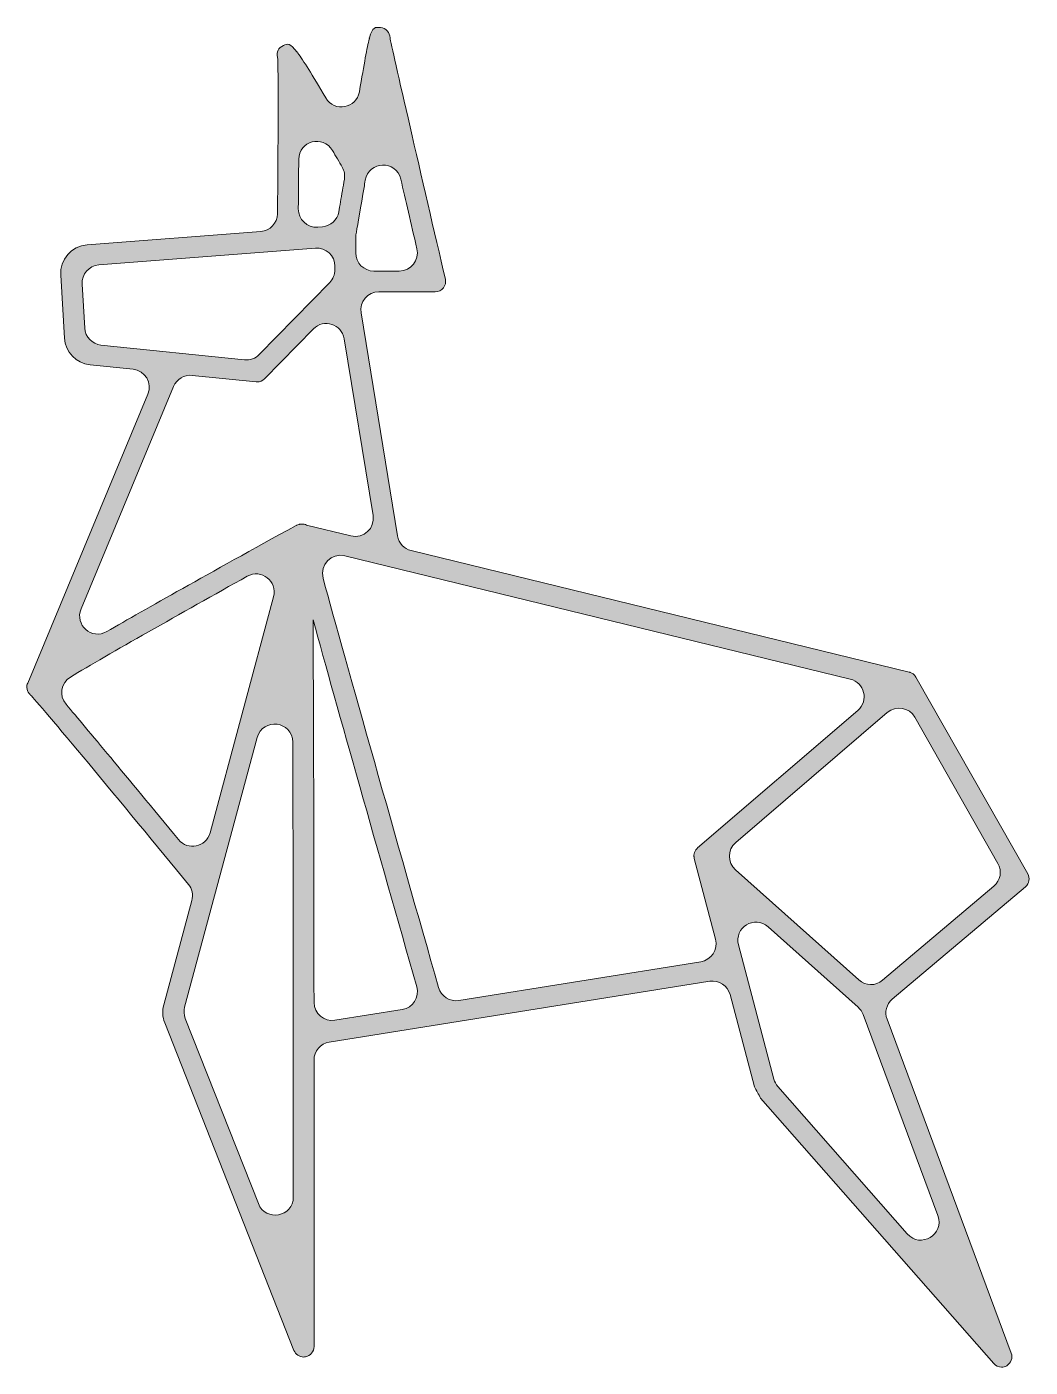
# Model space of a CAD drawing. Header units: inches. Extents: x 20.7 to 89.2, y 23.2 to 114.6.
import ezdxf

# ---------------------------------------------------------------- set-up
doc = ezdxf.new("R2010")
doc.units = ezdxf.units.IN
doc.header["$MEASUREMENT"] = 0
doc.layers.add('Layer 1', color=7, linetype='Continuous')

msp = doc.modelspace()

# ---------------------------------------------------------------- hatches: boundary and pattern name
at = {"layer": 'Layer 1', "true_color": 0xffffff}
h = msp.add_hatch(color=7, dxfattribs=at)
h.dxf.hatch_style = 2
edge = h.paths.add_edge_path()
edge.add_spline(control_points=[(89.014, 56.824), (89.014, 56.824), (81.375, 70.238), (81.375, 70.238), (81.368, 70.251), (81.361, 70.262), (81.354, 70.275), (81.267, 70.411), (81.14, 70.507), (80.998, 70.559), (80.975, 70.568), (80.95, 70.575), (80.926, 70.58), (80.926, 70.58), (46.936, 78.862), (46.936, 78.862), (46.454, 78.98), (46.09, 79.374), (46.009, 79.863), (46.009, 79.863), (43.516, 95.081), (43.516, 95.081), (43.393, 95.834), (43.973, 96.517), (44.735, 96.517), (44.735, 96.517), (48.583, 96.517), (48.583, 96.517), (48.799, 96.517), (49.004, 96.617), (49.138, 96.786), (49.272, 96.956), (49.322, 97.178), (49.273, 97.388), (47.798, 103.694), (45.576, 113.295), (45.499, 113.835), (45.499, 114.203), (45.216, 114.519), (44.849, 114.55), (44.474, 114.582), (44.305, 114.596), (44.099, 113.835), (44.099, 113.835), (44.083, 113.835), (44.083, 113.835), (44.083, 113.825), (44.084, 113.81), (44.087, 113.788), (43.926, 113.177), (43.739, 112.093), (43.409, 110.187), (43.407, 110.177), (43.405, 110.166), (43.403, 110.156), (43.208, 109.022), (41.703, 108.752), (41.118, 109.742), (40.162, 111.36), (39.587, 112.291), (39.205, 112.808), (39.198, 112.847), (39.192, 112.867), (39.186, 112.882), (39.186, 112.882), (39.156, 112.872), (39.156, 112.872), (38.664, 113.518), (38.504, 113.446), (38.22, 113.317), (37.888, 113.168), (37.704, 112.866), (37.819, 112.521), (37.89, 111.987), (37.859, 106.198), (37.816, 101.847), (37.81, 101.206), (37.315, 100.679), (36.676, 100.63), (36.676, 100.63), (24.818, 99.714), (24.818, 99.714), (23.761, 99.632), (22.964, 98.718), (23.027, 97.659), (23.027, 97.659), (23.284, 93.358), (23.284, 93.358), (23.341, 92.407), (24.078, 91.637), (25.026, 91.539), (25.026, 91.539), (27.958, 91.237), (27.958, 91.237), (28.782, 91.152), (29.29, 90.298), (28.972, 89.533), (28.972, 89.533), (20.772, 69.826), (20.772, 69.826), (20.718, 69.733), (20.713, 69.664), (20.71, 69.593), (20.71, 69.577), (20.716, 69.566), (20.716, 69.55), (20.716, 69.542), (20.719, 69.534), (20.719, 69.527), (20.722, 69.366), (20.775, 69.232), (20.874, 69.121), (20.897, 69.091), (20.918, 69.061), (20.946, 69.035), (20.956, 69.027), (20.957, 69.015), (20.968, 69.009), (21.462, 68.546), (27.455, 61.305), (31.738, 56.096), (31.991, 55.788), (32.075, 55.382), (31.971, 54.996), (31.971, 54.996), (30.052, 47.87), (30.052, 47.87), (29.943, 47.466), (29.967, 47.039), (30.121, 46.65), (30.121, 46.65), (38.943, 24.302), (38.943, 24.302), (39.051, 24.028), (39.316, 23.853), (39.602, 23.853), (39.646, 23.853), (39.69, 23.857), (39.735, 23.866), (40.069, 23.929), (40.311, 24.221), (40.311, 24.561), (40.311, 24.561), (40.317, 33.45), (40.311, 44.106), (40.311, 44.714), (40.752, 45.235), (41.352, 45.331), (41.352, 45.331), (67.314, 49.482), (67.314, 49.482), (67.941, 49.582), (68.542, 49.191), (68.704, 48.577), (68.704, 48.577), (70.363, 42.294), (70.363, 42.294), (70.505, 42.028), (70.641, 41.773), (70.783, 41.507), (70.783, 41.507), (86.693, 23.399), (86.693, 23.399), (86.832, 23.241), (87.027, 23.158), (87.225, 23.158), (87.35, 23.158), (87.475, 23.191), (87.588, 23.259), (87.882, 23.435), (88.008, 23.794), (87.889, 24.114), (87.889, 24.114), (79.413, 46.889), (79.413, 46.889), (79.231, 47.377), (79.375, 47.927), (79.773, 48.264), (79.773, 48.264), (88.855, 55.936), (88.855, 55.936), (89.116, 56.152), (89.183, 56.527), (89.014, 56.824)], knot_values=[0, 0, 0, 0, 1, 1, 1, 2, 2, 2, 3, 3, 3, 4, 4, 4, 5, 5, 5, 6, 6, 6, 7, 7, 7, 8, 8, 8, 9, 9, 9, 10, 10, 10, 11, 11, 11, 12, 12, 12, 13, 13, 13, 14, 14, 14, 15, 15, 15, 16, 16, 16, 17, 17, 17, 18, 18, 18, 19, 19, 19, 20, 20, 20, 21, 21, 21, 22, 22, 22, 23, 23, 23, 24, 24, 24, 25, 25, 25, 26, 26, 26, 27, 27, 27, 28, 28, 28, 29, 29, 29, 30, 30, 30, 31, 31, 31, 32, 32, 32, 33, 33, 33, 34, 34, 34, 35, 35, 35, 36, 36, 36, 37, 37, 37, 38, 38, 38, 39, 39, 39, 40, 40, 40, 41, 41, 41, 42, 42, 42, 43, 43, 43, 44, 44, 44, 45, 45, 45, 46, 46, 46, 47, 47, 47, 48, 48, 48, 49, 49, 49, 50, 50, 50, 51, 51, 51, 52, 52, 52, 53, 53, 53, 54, 54, 54, 55, 55, 55, 56, 56, 56, 57, 57, 57, 58, 58, 58, 59, 59, 59, 60, 60, 60, 61, 61, 61, 61], degree=3, periodic=1)
edge = h.paths.add_edge_path()
edge.add_spline(control_points=[(46.23, 104.203), (46.56, 102.777), (46.928, 101.194), (47.334, 99.455), (47.515, 98.68), (46.927, 97.935), (46.131, 97.935), (46.131, 97.935), (44.389, 97.935), (44.389, 97.935), (43.707, 97.935), (43.154, 98.488), (43.154, 99.171), (43.154, 99.171), (43.154, 100.194), (43.154, 100.194), (43.154, 100.265), (43.158, 100.329), (43.171, 100.399), (43.24, 100.8), (43.419, 101.841), (43.648, 103.186), (43.697, 103.479), (43.751, 103.793), (43.807, 104.123), (44.034, 105.454), (45.925, 105.518), (46.23, 104.203)], knot_values=[0, 0, 0, 0, 1, 1, 1, 2, 2, 2, 3, 3, 3, 4, 4, 4, 5, 5, 5, 6, 6, 6, 7, 7, 7, 8, 8, 8, 9, 9, 9, 9], degree=3, periodic=1)
edge = h.paths.add_edge_path()
edge.add_spline(control_points=[(41.568, 106.165), (41.799, 105.771), (42.023, 105.386), (42.236, 105.021), (42.382, 104.77), (42.43, 104.481), (42.382, 104.196), (42.337, 103.929), (42.293, 103.67), (42.251, 103.424), (42.158, 102.884), (42.075, 102.393), (42.003, 101.973), (41.908, 101.415), (41.447, 100.999), (40.882, 100.956), (40.882, 100.956), (40.568, 100.931), (40.568, 100.931), (39.845, 100.875), (39.23, 101.457), (39.237, 102.181), (39.25, 103.452), (39.259, 104.57), (39.266, 105.556), (39.274, 106.812), (40.934, 107.249), (41.568, 106.165)], knot_values=[0, 0, 0, 0, 1, 1, 1, 2, 2, 2, 3, 3, 3, 4, 4, 4, 5, 5, 5, 6, 6, 6, 7, 7, 7, 8, 8, 8, 9, 9, 9, 9], degree=3, periodic=1)
edge = h.paths.add_edge_path()
edge.add_spline(control_points=[(25.621, 98.353), (25.621, 98.353), (40.405, 99.497), (40.405, 99.497), (41.123, 99.553), (41.737, 98.985), (41.737, 98.265), (41.737, 98.265), (41.737, 98.019), (41.737, 98.019), (41.737, 97.696), (41.61, 97.386), (41.384, 97.155), (41.384, 97.155), (36.575, 92.244), (36.575, 92.244), (36.312, 91.975), (35.94, 91.84), (35.566, 91.879), (35.566, 91.879), (25.769, 92.888), (25.769, 92.888), (25.167, 92.95), (24.698, 93.44), (24.662, 94.044), (24.662, 94.044), (24.483, 97.047), (24.483, 97.047), (24.443, 97.72), (24.949, 98.301), (25.621, 98.353)], knot_values=[0, 0, 0, 0, 1, 1, 1, 2, 2, 2, 3, 3, 3, 4, 4, 4, 5, 5, 5, 6, 6, 6, 7, 7, 7, 8, 8, 8, 9, 9, 9, 10, 10, 10, 10], degree=3, periodic=1)
edge = h.paths.add_edge_path()
edge.add_spline(control_points=[(36.354, 90.373), (36.378, 90.371), (36.403, 90.369), (36.427, 90.369), (36.616, 90.369), (36.8, 90.445), (36.933, 90.582), (36.933, 90.582), (40.265, 93.986), (40.265, 93.986), (40.973, 94.709), (42.204, 94.32), (42.367, 93.321), (42.367, 93.321), (44.344, 81.263), (44.344, 81.263), (44.487, 80.389), (43.692, 79.653), (42.831, 79.862), (42.831, 79.862), (39.807, 80.6), (39.807, 80.6), (39.708, 80.671), (39.586, 80.676), (39.432, 80.676), (39.407, 80.676), (39.383, 80.666), (39.358, 80.663), (39.339, 80.661), (39.321, 80.657), (39.302, 80.653), (39.239, 80.641), (39.179, 80.622), (39.122, 80.593), (39.11, 80.588), (39.097, 80.588), (39.085, 80.581), (32.965, 77.205), (28.887, 74.915), (26.168, 73.343), (25.145, 72.752), (23.958, 73.799), (24.412, 74.89), (24.412, 74.89), (30.727, 90.066), (30.727, 90.066), (30.936, 90.569), (31.451, 90.876), (31.994, 90.82), (31.994, 90.82), (36.354, 90.373), (36.354, 90.373)], knot_values=[0, 0, 0, 0, 1, 1, 1, 2, 2, 2, 3, 3, 3, 4, 4, 4, 5, 5, 5, 6, 6, 6, 7, 7, 7, 8, 8, 8, 9, 9, 9, 10, 10, 10, 11, 11, 11, 12, 12, 12, 13, 13, 13, 14, 14, 14, 15, 15, 15, 16, 16, 16, 17, 17, 17, 17], degree=3, periodic=1)
edge = h.paths.add_edge_path()
edge.add_spline(control_points=[(23.686, 70.234), (26.276, 71.79), (31.275, 74.617), (35.757, 77.115), (36.712, 77.647), (37.835, 76.769), (37.551, 75.714), (37.551, 75.714), (33.213, 59.606), (33.213, 59.606), (32.952, 58.636), (31.699, 58.374), (31.06, 59.149), (27.455, 63.527), (24.89, 66.612), (23.387, 68.377), (22.892, 68.959), (23.032, 69.84), (23.686, 70.234)], knot_values=[0, 0, 0, 0, 1, 1, 1, 2, 2, 2, 3, 3, 3, 4, 4, 4, 5, 5, 5, 6, 6, 6, 6], degree=3, periodic=1)
edge = h.paths.add_edge_path()
edge.add_spline(control_points=[(36.512, 34.318), (36.512, 34.318), (31.525, 46.951), (31.525, 46.951), (31.427, 47.198), (31.412, 47.469), (31.481, 47.726), (31.481, 47.726), (36.431, 66.109), (36.431, 66.109), (36.805, 67.501), (38.855, 67.239), (38.86, 65.797), (38.888, 56.532), (38.897, 44.386), (38.897, 34.769), (38.897, 33.405), (37.012, 33.05), (36.512, 34.318)], knot_values=[0, 0, 0, 0, 1, 1, 1, 2, 2, 2, 3, 3, 3, 4, 4, 4, 5, 5, 5, 6, 6, 6, 6], degree=3, periodic=1)
edge = h.paths.add_edge_path()
edge.add_spline(control_points=[(40.305, 52.264), (40.297, 59.191), (40.283, 66.118), (40.257, 71.314), (40.252, 72.375), (40.247, 73.309), (40.242, 74.143), (41.917, 68.07), (44.719, 58.213), (47.323, 49.115), (47.527, 48.402), (47.061, 47.676), (46.329, 47.559), (46.329, 47.559), (41.74, 46.825), (41.74, 46.825), (40.99, 46.706), (40.31, 47.28), (40.309, 48.039), (40.308, 49.438), (40.306, 50.851), (40.305, 52.264)], knot_values=[0, 0, 0, 0, 1, 1, 1, 2, 2, 2, 3, 3, 3, 4, 4, 4, 5, 5, 5, 6, 6, 6, 7, 7, 7, 7], degree=3, periodic=1)
edge = h.paths.add_edge_path()
edge.add_spline(control_points=[(48.815, 49.05), (46.065, 58.664), (42.49, 71.256), (40.926, 76.983), (40.678, 77.891), (41.497, 78.729), (42.411, 78.506), (42.411, 78.506), (76.907, 70.1), (76.907, 70.1), (77.885, 69.862), (78.183, 68.617), (77.419, 67.962), (77.419, 67.962), (66.477, 58.579), (66.477, 58.579), (66.456, 58.56), (66.446, 58.534), (66.427, 58.514), (66.384, 58.467), (66.343, 58.421), (66.314, 58.366), (66.296, 58.332), (66.289, 58.295), (66.277, 58.259), (66.258, 58.204), (66.244, 58.151), (66.239, 58.093), (66.238, 58.077), (66.229, 58.065), (66.229, 58.049), (66.229, 58.02), (66.243, 57.994), (66.247, 57.965), (66.251, 57.93), (66.244, 57.897), (66.253, 57.861), (66.253, 57.861), (67.707, 52.353), (67.707, 52.353), (67.894, 51.646), (67.429, 50.933), (66.707, 50.817), (66.707, 50.817), (50.196, 48.177), (50.196, 48.177), (49.579, 48.078), (48.987, 48.449), (48.815, 49.05)], knot_values=[0, 0, 0, 0, 1, 1, 1, 2, 2, 2, 3, 3, 3, 4, 4, 4, 5, 5, 5, 6, 6, 6, 7, 7, 7, 8, 8, 8, 9, 9, 9, 10, 10, 10, 11, 11, 11, 12, 12, 12, 13, 13, 13, 14, 14, 14, 15, 15, 15, 16, 16, 16, 16], degree=3, periodic=1)
edge = h.paths.add_edge_path()
edge.add_spline(control_points=[(71.691, 42.814), (71.691, 42.814), (69.276, 51.964), (69.276, 51.964), (68.963, 53.149), (70.38, 54.017), (71.294, 53.201), (71.294, 53.201), (77.439, 47.711), (77.439, 47.711), (77.589, 47.577), (77.704, 47.409), (77.774, 47.22), (77.774, 47.22), (82.881, 33.502), (82.881, 33.502), (83.359, 32.217), (81.699, 31.225), (80.794, 32.255), (80.794, 32.255), (71.958, 42.313), (71.958, 42.313), (71.831, 42.457), (71.74, 42.628), (71.691, 42.814)], knot_values=[0, 0, 0, 0, 1, 1, 1, 2, 2, 2, 3, 3, 3, 4, 4, 4, 5, 5, 5, 6, 6, 6, 7, 7, 7, 8, 8, 8, 8], degree=3, periodic=1)
edge = h.paths.add_edge_path()
edge.add_spline(control_points=[(77.484, 49.572), (77.484, 49.572), (69.067, 57.09), (69.067, 57.09), (68.509, 57.588), (68.518, 58.464), (69.085, 58.95), (69.085, 58.95), (79.429, 67.821), (79.429, 67.821), (80.019, 68.327), (80.923, 68.169), (81.308, 67.494), (81.308, 67.494), (86.982, 57.528), (86.982, 57.528), (87.277, 57.01), (87.161, 56.356), (86.706, 55.972), (86.706, 55.972), (79.105, 49.55), (79.105, 49.55), (78.634, 49.153), (77.943, 49.162), (77.484, 49.572)], knot_values=[0, 0, 0, 0, 1, 1, 1, 2, 2, 2, 3, 3, 3, 4, 4, 4, 5, 5, 5, 6, 6, 6, 7, 7, 7, 8, 8, 8, 8], degree=3, periodic=1)

# ---------------------------------------------------------------- linework, layer by layer
at = {"layer": 'Layer 1', "lineweight": 0}
for points, knots in [([(89.014, 56.824), (89.014, 56.824), (81.375, 70.238), (81.375, 70.238), (81.368, 70.251), (81.361, 70.262), (81.354, 70.275), (81.267, 70.411), (81.14, 70.507), (80.998, 70.559), (80.975, 70.568), (80.95, 70.575), (80.926, 70.58), (80.926, 70.58), (46.936, 78.862), (46.936, 78.862), (46.454, 78.98), (46.09, 79.374), (46.009, 79.863), (46.009, 79.863), (43.516, 95.081), (43.516, 95.081), (43.393, 95.834), (43.973, 96.517), (44.735, 96.517), (44.735, 96.517), (48.583, 96.517), (48.583, 96.517), (48.799, 96.517), (49.004, 96.617), (49.138, 96.786), (49.272, 96.956), (49.322, 97.178), (49.273, 97.388), (47.798, 103.694), (45.576, 113.295), (45.499, 113.835), (45.499, 114.203), (45.216, 114.519), (44.849, 114.55), (44.474, 114.582), (44.305, 114.596), (44.099, 113.835), (44.099, 113.835), (44.083, 113.835), (44.083, 113.835), (44.083, 113.825), (44.084, 113.81), (44.087, 113.788), (43.926, 113.177), (43.739, 112.093), (43.409, 110.187), (43.407, 110.177), (43.405, 110.166), (43.403, 110.156), (43.208, 109.022), (41.703, 108.752), (41.118, 109.742), (40.162, 111.36), (39.587, 112.291), (39.205, 112.808), (39.198, 112.847), (39.192, 112.867), (39.186, 112.882), (39.186, 112.882), (39.156, 112.872), (39.156, 112.872), (38.664, 113.518), (38.504, 113.446), (38.22, 113.317), (37.888, 113.168), (37.704, 112.866), (37.819, 112.521), (37.89, 111.987), (37.859, 106.198), (37.816, 101.847), (37.81, 101.206), (37.315, 100.679), (36.676, 100.63), (36.676, 100.63), (24.818, 99.714), (24.818, 99.714), (23.761, 99.632), (22.964, 98.718), (23.027, 97.659), (23.027, 97.659), (23.284, 93.358), (23.284, 93.358), (23.341, 92.407), (24.078, 91.637), (25.026, 91.539), (25.026, 91.539), (27.958, 91.237), (27.958, 91.237), (28.782, 91.152), (29.29, 90.298), (28.972, 89.533), (28.972, 89.533), (20.772, 69.826), (20.772, 69.826), (20.718, 69.733), (20.713, 69.664), (20.71, 69.593), (20.71, 69.577), (20.716, 69.566), (20.716, 69.55), (20.716, 69.542), (20.719, 69.534), (20.719, 69.527), (20.722, 69.366), (20.775, 69.232), (20.874, 69.121), (20.897, 69.091), (20.918, 69.061), (20.946, 69.035), (20.956, 69.027), (20.957, 69.015), (20.968, 69.009), (21.462, 68.546), (27.455, 61.305), (31.738, 56.096), (31.991, 55.788), (32.075, 55.382), (31.971, 54.996), (31.971, 54.996), (30.052, 47.87), (30.052, 47.87), (29.943, 47.466), (29.967, 47.039), (30.121, 46.65), (30.121, 46.65), (38.943, 24.302), (38.943, 24.302), (39.051, 24.028), (39.316, 23.853), (39.602, 23.853), (39.646, 23.853), (39.69, 23.857), (39.735, 23.866), (40.069, 23.929), (40.311, 24.221), (40.311, 24.561), (40.311, 24.561), (40.317, 33.45), (40.311, 44.106), (40.311, 44.714), (40.752, 45.235), (41.352, 45.331), (41.352, 45.331), (67.314, 49.482), (67.314, 49.482), (67.941, 49.582), (68.542, 49.191), (68.704, 48.577), (68.704, 48.577), (70.363, 42.294), (70.363, 42.294), (70.505, 42.028), (70.641, 41.773), (70.783, 41.507), (70.783, 41.507), (86.693, 23.399), (86.693, 23.399), (86.832, 23.241), (87.027, 23.158), (87.225, 23.158), (87.35, 23.158), (87.475, 23.191), (87.588, 23.259), (87.882, 23.435), (88.008, 23.794), (87.889, 24.114), (87.889, 24.114), (79.413, 46.889), (79.413, 46.889), (79.231, 47.377), (79.375, 47.927), (79.773, 48.264), (79.773, 48.264), (88.855, 55.936), (88.855, 55.936), (89.116, 56.152), (89.183, 56.527), (89.014, 56.824)], [0, 0, 0, 0, 1, 1, 1, 2, 2, 2, 3, 3, 3, 4, 4, 4, 5, 5, 5, 6, 6, 6, 7, 7, 7, 8, 8, 8, 9, 9, 9, 10, 10, 10, 11, 11, 11, 12, 12, 12, 13, 13, 13, 14, 14, 14, 15, 15, 15, 16, 16, 16, 17, 17, 17, 18, 18, 18, 19, 19, 19, 20, 20, 20, 21, 21, 21, 22, 22, 22, 23, 23, 23, 24, 24, 24, 25, 25, 25, 26, 26, 26, 27, 27, 27, 28, 28, 28, 29, 29, 29, 30, 30, 30, 31, 31, 31, 32, 32, 32, 33, 33, 33, 34, 34, 34, 35, 35, 35, 36, 36, 36, 37, 37, 37, 38, 38, 38, 39, 39, 39, 40, 40, 40, 41, 41, 41, 42, 42, 42, 43, 43, 43, 44, 44, 44, 45, 45, 45, 46, 46, 46, 47, 47, 47, 48, 48, 48, 49, 49, 49, 50, 50, 50, 51, 51, 51, 52, 52, 52, 53, 53, 53, 54, 54, 54, 55, 55, 55, 56, 56, 56, 57, 57, 57, 58, 58, 58, 59, 59, 59, 60, 60, 60, 61, 61, 61, 61]), ([(41.568, 106.165), (41.799, 105.771), (42.023, 105.386), (42.236, 105.021), (42.382, 104.77), (42.43, 104.481), (42.382, 104.196), (42.337, 103.929), (42.293, 103.67), (42.251, 103.424), (42.158, 102.884), (42.075, 102.393), (42.003, 101.973), (41.908, 101.415), (41.447, 100.999), (40.882, 100.956), (40.882, 100.956), (40.568, 100.931), (40.568, 100.931), (39.845, 100.875), (39.23, 101.457), (39.237, 102.181), (39.25, 103.452), (39.259, 104.57), (39.266, 105.556), (39.274, 106.812), (40.934, 107.249), (41.568, 106.165)], [0, 0, 0, 0, 1, 1, 1, 2, 2, 2, 3, 3, 3, 4, 4, 4, 5, 5, 5, 6, 6, 6, 7, 7, 7, 8, 8, 8, 9, 9, 9, 9]), ([(46.23, 104.203), (46.56, 102.777), (46.928, 101.194), (47.334, 99.455), (47.515, 98.68), (46.927, 97.935), (46.131, 97.935), (46.131, 97.935), (44.389, 97.935), (44.389, 97.935), (43.707, 97.935), (43.154, 98.488), (43.154, 99.171), (43.154, 99.171), (43.154, 100.194), (43.154, 100.194), (43.154, 100.265), (43.158, 100.329), (43.171, 100.399), (43.24, 100.8), (43.419, 101.841), (43.648, 103.186), (43.697, 103.479), (43.751, 103.793), (43.807, 104.123), (44.034, 105.454), (45.925, 105.518), (46.23, 104.203)], [0, 0, 0, 0, 1, 1, 1, 2, 2, 2, 3, 3, 3, 4, 4, 4, 5, 5, 5, 6, 6, 6, 7, 7, 7, 8, 8, 8, 9, 9, 9, 9]), ([(25.621, 98.353), (25.621, 98.353), (40.405, 99.497), (40.405, 99.497), (41.123, 99.553), (41.737, 98.985), (41.737, 98.265), (41.737, 98.265), (41.737, 98.019), (41.737, 98.019), (41.737, 97.696), (41.61, 97.386), (41.384, 97.155), (41.384, 97.155), (36.575, 92.244), (36.575, 92.244), (36.312, 91.975), (35.94, 91.84), (35.566, 91.879), (35.566, 91.879), (25.769, 92.888), (25.769, 92.888), (25.167, 92.95), (24.698, 93.44), (24.662, 94.044), (24.662, 94.044), (24.483, 97.047), (24.483, 97.047), (24.443, 97.72), (24.949, 98.301), (25.621, 98.353)], [0, 0, 0, 0, 1, 1, 1, 2, 2, 2, 3, 3, 3, 4, 4, 4, 5, 5, 5, 6, 6, 6, 7, 7, 7, 8, 8, 8, 9, 9, 9, 10, 10, 10, 10]), ([(36.354, 90.373), (36.378, 90.371), (36.403, 90.369), (36.427, 90.369), (36.616, 90.369), (36.8, 90.445), (36.933, 90.582), (36.933, 90.582), (40.265, 93.986), (40.265, 93.986), (40.973, 94.709), (42.204, 94.32), (42.367, 93.321), (42.367, 93.321), (44.344, 81.263), (44.344, 81.263), (44.487, 80.389), (43.692, 79.653), (42.831, 79.862), (42.831, 79.862), (39.807, 80.6), (39.807, 80.6), (39.708, 80.671), (39.586, 80.676), (39.432, 80.676), (39.407, 80.676), (39.383, 80.666), (39.358, 80.663), (39.339, 80.661), (39.321, 80.657), (39.302, 80.653), (39.239, 80.641), (39.179, 80.622), (39.122, 80.593), (39.11, 80.588), (39.097, 80.588), (39.085, 80.581), (32.965, 77.205), (28.887, 74.915), (26.168, 73.343), (25.145, 72.752), (23.958, 73.799), (24.412, 74.89), (24.412, 74.89), (30.727, 90.066), (30.727, 90.066), (30.936, 90.569), (31.451, 90.876), (31.994, 90.82), (31.994, 90.82), (36.354, 90.373), (36.354, 90.373)], [0, 0, 0, 0, 1, 1, 1, 2, 2, 2, 3, 3, 3, 4, 4, 4, 5, 5, 5, 6, 6, 6, 7, 7, 7, 8, 8, 8, 9, 9, 9, 10, 10, 10, 11, 11, 11, 12, 12, 12, 13, 13, 13, 14, 14, 14, 15, 15, 15, 16, 16, 16, 17, 17, 17, 17]), ([(48.815, 49.05), (46.065, 58.664), (42.49, 71.256), (40.926, 76.983), (40.678, 77.891), (41.497, 78.729), (42.411, 78.506), (42.411, 78.506), (76.907, 70.1), (76.907, 70.1), (77.885, 69.862), (78.183, 68.617), (77.419, 67.962), (77.419, 67.962), (66.477, 58.579), (66.477, 58.579), (66.456, 58.56), (66.446, 58.534), (66.427, 58.514), (66.384, 58.467), (66.343, 58.421), (66.314, 58.366), (66.296, 58.332), (66.289, 58.295), (66.277, 58.259), (66.258, 58.204), (66.244, 58.151), (66.239, 58.093), (66.238, 58.077), (66.229, 58.065), (66.229, 58.049), (66.229, 58.02), (66.243, 57.994), (66.247, 57.965), (66.251, 57.93), (66.244, 57.897), (66.253, 57.861), (66.253, 57.861), (67.707, 52.353), (67.707, 52.353), (67.894, 51.646), (67.429, 50.933), (66.707, 50.817), (66.707, 50.817), (50.196, 48.177), (50.196, 48.177), (49.579, 48.078), (48.987, 48.449), (48.815, 49.05)], [0, 0, 0, 0, 1, 1, 1, 2, 2, 2, 3, 3, 3, 4, 4, 4, 5, 5, 5, 6, 6, 6, 7, 7, 7, 8, 8, 8, 9, 9, 9, 10, 10, 10, 11, 11, 11, 12, 12, 12, 13, 13, 13, 14, 14, 14, 15, 15, 15, 16, 16, 16, 16]), ([(23.686, 70.234), (26.276, 71.79), (31.275, 74.617), (35.757, 77.115), (36.712, 77.647), (37.835, 76.769), (37.551, 75.714), (37.551, 75.714), (33.213, 59.606), (33.213, 59.606), (32.952, 58.636), (31.699, 58.374), (31.06, 59.149), (27.455, 63.527), (24.89, 66.612), (23.387, 68.377), (22.892, 68.959), (23.032, 69.84), (23.686, 70.234)], [0, 0, 0, 0, 1, 1, 1, 2, 2, 2, 3, 3, 3, 4, 4, 4, 5, 5, 5, 6, 6, 6, 6]), ([(40.305, 52.264), (40.297, 59.191), (40.283, 66.118), (40.257, 71.314), (40.252, 72.375), (40.247, 73.309), (40.242, 74.143), (41.917, 68.07), (44.719, 58.213), (47.323, 49.115), (47.527, 48.402), (47.061, 47.676), (46.329, 47.559), (46.329, 47.559), (41.74, 46.825), (41.74, 46.825), (40.99, 46.706), (40.31, 47.28), (40.309, 48.039), (40.308, 49.438), (40.306, 50.851), (40.305, 52.264)], [0, 0, 0, 0, 1, 1, 1, 2, 2, 2, 3, 3, 3, 4, 4, 4, 5, 5, 5, 6, 6, 6, 7, 7, 7, 7]), ([(77.484, 49.572), (77.484, 49.572), (69.067, 57.09), (69.067, 57.09), (68.509, 57.588), (68.518, 58.464), (69.085, 58.95), (69.085, 58.95), (79.429, 67.821), (79.429, 67.821), (80.019, 68.327), (80.923, 68.169), (81.308, 67.494), (81.308, 67.494), (86.982, 57.528), (86.982, 57.528), (87.277, 57.01), (87.161, 56.356), (86.706, 55.972), (86.706, 55.972), (79.105, 49.55), (79.105, 49.55), (78.634, 49.153), (77.943, 49.162), (77.484, 49.572)], [0, 0, 0, 0, 1, 1, 1, 2, 2, 2, 3, 3, 3, 4, 4, 4, 5, 5, 5, 6, 6, 6, 7, 7, 7, 8, 8, 8, 8]), ([(36.512, 34.318), (36.512, 34.318), (31.525, 46.951), (31.525, 46.951), (31.427, 47.198), (31.412, 47.469), (31.481, 47.726), (31.481, 47.726), (36.431, 66.109), (36.431, 66.109), (36.805, 67.501), (38.855, 67.239), (38.86, 65.797), (38.888, 56.532), (38.897, 44.386), (38.897, 34.769), (38.897, 33.405), (37.012, 33.05), (36.512, 34.318)], [0, 0, 0, 0, 1, 1, 1, 2, 2, 2, 3, 3, 3, 4, 4, 4, 5, 5, 5, 6, 6, 6, 6]), ([(71.691, 42.814), (71.691, 42.814), (69.276, 51.964), (69.276, 51.964), (68.963, 53.149), (70.38, 54.017), (71.294, 53.201), (71.294, 53.201), (77.439, 47.711), (77.439, 47.711), (77.589, 47.577), (77.704, 47.409), (77.774, 47.22), (77.774, 47.22), (82.881, 33.502), (82.881, 33.502), (83.359, 32.217), (81.699, 31.225), (80.794, 32.255), (80.794, 32.255), (71.958, 42.313), (71.958, 42.313), (71.831, 42.457), (71.74, 42.628), (71.691, 42.814)], [0, 0, 0, 0, 1, 1, 1, 2, 2, 2, 3, 3, 3, 4, 4, 4, 5, 5, 5, 6, 6, 6, 7, 7, 7, 8, 8, 8, 8])]:
    msp.add_open_spline(points, degree=3, knots=knots, dxfattribs=at)

doc.saveas('drawing.dxf')
